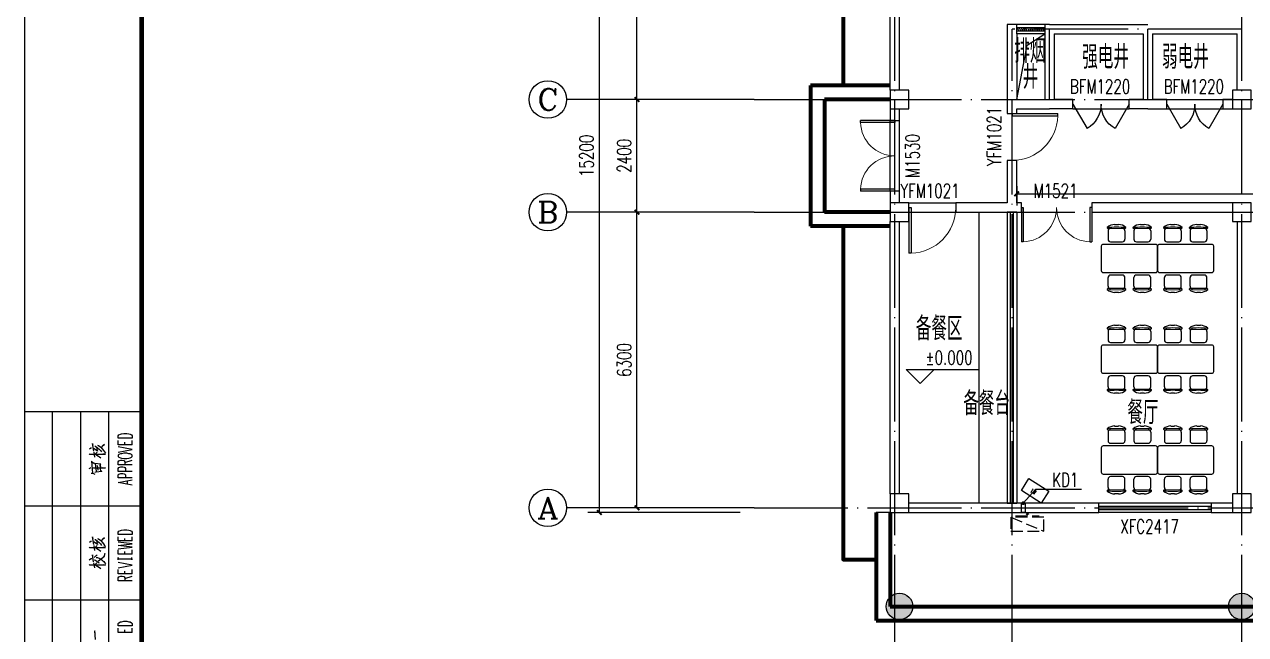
# Model space of a CAD drawing. Extents: x 5188914 to 7068445, y -542675 to 2032183.
# Drawn here: x 5193907 to 5219954, y -391140 to -378140 of the extents above; entities that cross this region are included whole.
import ezdxf
from ezdxf.enums import TextEntityAlignment as Align

# ---------------------------------------------------------------- set-up
doc = ezdxf.new("R2010")
doc.units = 0
doc.header["$LTSCALE"] = 1000
doc.header["$MEASUREMENT"] = 0
doc.linetypes.add('DASH', pattern=[0.35, 0.25, -0.1])
doc.linetypes.add('DOTE', pattern=[2.42, 2, -0.2, 0.02, -0.2])
doc.layers.get('0').update_dxf_attribs({"linetype": 'CONTINUOUS'})
doc.layers.get('Defpoints').update_dxf_attribs({"linetype": 'CONTINUOUS'})
for name, color, linetype in [('AXIS', 3, 'CONTINUOUS'), ('AXIS_TEXT', 7, 'CONTINUOUS'), ('COLUMN', 9, 'CONTINUOUS'), ('DIM_ELEV', 3, 'CONTINUOUS'), ('DIM_LEAD', 3, 'CONTINUOUS'), ('DIM_SYMB', 3, 'CONTINUOUS'), ('DOTE', 252, 'CONTINUOUS'), ('JJ', 8, 'CONTINUOUS'), ('PUB_TEXT', 7, 'CONTINUOUS'), ('PUB_TITLE', 4, 'CONTINUOUS'), ('STAIR', 251, 'CONTINUOUS'), ('TH_DIM', 3, 'CONTINUOUS'), ('WALL', 251, 'CONTINUOUS'), ('WINDOW', 4, 'CONTINUOUS'), ('WINDOW_TEXT', 7, 'CONTINUOUS'), ('厨卫布置', 6, 'CONTINUOUS'), ('填充', 251, 'CONTINUOUS'), ('排水', 221, 'CONTINUOUS')]:
    doc.layers.add(name, color=color, linetype=linetype)
doc.styles.add('_TCH_AXIS', font='COMPLEX', dxfattribs={"bigfont": 'GBCBIG'})
doc.styles.add('_TCH_DIM', font='SIMPLEX', dxfattribs={"bigfont": 'GBCBIG'})
doc.styles.add('_TCH_DIM_T3', font='SIMPLEX', dxfattribs={"width": 0.705882, "bigfont": 'GBCBIG'})
doc.styles.add('_TCH_LABEL', font='COMPLEX', dxfattribs={"bigfont": 'GBCBIG'})
doc.styles.add('_TCH_WINDOW', font='SIMPLEX', dxfattribs={"height": 3.5, "bigfont": 'GBCBIG'})
doc.styles.add('COMPLEX', font='COMPLEX')
doc.styles.add('DIM_FONT', font='SIMPLEX', dxfattribs={"width": 0.7, "bigfont": 'GBCBIG'})
doc.styles.add('schuco', font='sceie.shx', dxfattribs={"width": 0.7, "bigfont": 'sceic.shx'})
doc.styles.get("Standard").update_dxf_attribs({"font": 'SCEIE', "bigfont": 'SCEIC'})
doc.dimstyles.new('_TCH_ARCH&&100', dxfattribs={"dimtxt": 297.5, "dimasz": 100, "dimexe": 250, "dimexo": 300, "dimgap": 126.25, "dimtad": 1, "dimdec": 0, "dimzin": 0, "dimdsep": 46, "dimtxsty": '_TCH_DIM_T3', "dimblk": 'ARCHTICK', "dimcen": 0.09, "dimclrt": 7, "dimazin": 2, "dimtfac": 1, "dimtdec": 0, "dimtix": 1, "dimtmove": 2, "dimatfit": 3, "dimfxl": 0, "dimtolj": 1, "dimtzin": 0, "dimarcsym": 0})

# ---------------------------------------------------------------- blocks, each defined once
blk = doc.blocks.new('A$C2E081725')
at = {"linetype": 'DASH'}
for p, q in [((700, 94), (0, 394)), ((600, 64), (100, 64)), ((138, 94), (138, 64)), ((350, 8), (327, 39)), ((350, 49), (350, 0)), ((350, 8), (373, 39)), ((563, 94), (563, 64))]:
    blk.add_line(p, q, dxfattribs=at)
blk.add_lwpolyline([(0, 394), (0, 94), (700, 94), (700, 394)], close=True, dxfattribs=at)
blk = doc.blocks.new('$plan$00000279')
for p, q in [((-569, 821), (-109, 821)), ((-564, 754), (-564, 529)), ((-389, 921), (-290, 921)), ((-114, 754), (-114, 529)), ((117, 821), (577, 821)), ((122, 754), (122, 529)), ((298, 921), (397, 921)), ((572, 754), (572, 529)), ((-746, 342), (-746, -308)), ((704, 392), (-696, 392)), ((-497, 461), (-182, 461)), ((190, 461), (505, 461)), ((754, -308), (754, 342)), ((-696, -358), (704, -358)), ((-564, -720), (-564, -495)), ((-182, -427), (-497, -427)), ((-114, -720), (-114, -495)), ((122, -720), (122, -495)), ((505, -427), (190, -427)), ((572, -720), (572, -495)), ((-109, -787), (-569, -787)), ((-290, -887), (-389, -887)), ((577, -787), (117, -787)), ((397, -887), (298, -887))]:
    blk.add_line(p, q)
for centre, radius, start, end in [((-579, 837), 10, 130.7265, 202.67), ((-569, 841), 20, 202.67, 270), ((-379, 606), 316, 91.7651, 130.7265), ((-497, 754), 67.5, 90, 180), ((-300, 606), 316, 49.2735, 88.2349), ((-182, 754), 67.5, 0, 90), ((-109, 841), 20, 270, 337.33), ((-100, 837), 10, 337.33, 49.2735), ((108, 837), 10, 130.7265, 202.67), ((117, 841), 20, 202.67, 270), ((307, 606), 316, 91.7651, 130.7265), ((190, 754), 67.5, 90, 180), ((387, 606), 316, 49.2735, 88.2349), ((505, 754), 67.5, 0, 90), ((577, 841), 20, 270, 337.33), ((587, 837), 10, 337.33, 49.2735), ((-696, 342), 50, 90, 180), ((-497, 529), 67.5, 180, 270), ((-182, 529), 67.5, 270, 0), ((190, 529), 67.5, 180, 270), ((505, 529), 67.5, 270, 0), ((704, 342), 50, 0, 90), ((-696, -308), 50, 180, 270), ((704, -308), 50, 270, 0), ((-497, -495), 67.5, 90, 180), ((-182, -495), 67.5, 0, 90), ((190, -495), 67.5, 90, 180), ((505, -495), 67.5, 0, 90), ((-579, -803), 10, 157.33, 229.2735), ((-569, -807), 20, 90, 157.33), ((-379, -572), 316, 229.2735, 268.2349), ((-497, -720), 67.5, 180, 270), ((-300, -572), 316, 271.7651, 310.7265), ((-182, -720), 67.5, 270, 0), ((-109, -807), 20, 22.67, 90), ((-100, -803), 10, 310.7265, 22.67), ((108, -803), 10, 157.33, 229.2735), ((117, -807), 20, 90, 157.33), ((307, -572), 316, 229.2735, 268.2349), ((190, -720), 67.5, 180, 270), ((387, -572), 316, 271.7651, 310.7265), ((505, -720), 67.5, 270, 0), ((577, -807), 20, 22.67, 90), ((587, -803), 10, 310.7265, 22.67)]:
    blk.add_arc(centre, radius, start, end)
at = {"lineweight": 13}
for centre, start, end in [((-339, -1857), 84.8023, 95.1977), ((347, -1857), 84.8023, 95.1977), ((-339, 1890), 264.8023, 275.1977), ((347, 1890), 264.8023, 275.1977)]:
    blk.add_arc(centre, 2713, start, end, dxfattribs=at)
at = {"width": 0.8, "flags": 9}
for tag in ['XSIZE', 'YSIZE']:
    blk.add_attdef(tag, (0, 0), '', height=0.5, dxfattribs=at)
blk = doc.blocks.new('A$C04D97144')
for p, q in [((6, 0), (6, 180)), ((12, 0), (12, 180)), ((18, 0), (18, 180)), ((0, 160), (25, 160)), ((0, 140), (25, 140))]:
    blk.add_line(p, q)
blk.add_lwpolyline([(0, 180), (0, 0), (25, 0), (25, 180)], close=True)
for points in [[(22.97, 174.41), (20.03, 174.41), (20.03, 174.9), (20.17, 175.1), (20.47, 175.24), (20.72, 175.32), (21.18, 175.38), (21.87, 175.38), (22.28, 175.32), (22.58, 175.24), (22.83, 175.1), (22.97, 174.9), (22.97, 174.41), (22.97, 174.41)], [(13.86, 172.15), (14.14, 172.35), (14.27, 172.38), (14.34, 172.35)], [(14.77, 171.68), (14.55, 173.26), (14.52, 173.14), (14.6, 172.92)], [(14.74, 172.24), (14.91, 172.21), (15.58, 171.72), (15.62, 171.68), (15.41, 172.54)], [(15.05, 172.71), (15.19, 172.68), (15.62, 172.35), (15.65, 172.32), (15.93, 172.07), (16.21, 171.79), (16.46, 171.47)], [(15.62, 172.92), (15.82, 172.82), (16.28, 172.49), (16.56, 172.15), (16.86, 171.79), (17.09, 171.47), (17.27, 171.22)], [(16.39, 172.38), (16.86, 172.95), (17.09, 173.06), (16.81, 172.89)], [(22.97, 173), (20.03, 173), (20.03, 173.91)], [(20.03, 171.46), (22.97, 172.02), (20.03, 172.59)], [(21.43, 173), (21.43, 173.56)], [(22.97, 173), (22.97, 173.91)], [(13.81, 170.94), (13.95, 171.05), (13.92, 171.02), (17.27, 171.02), (17, 170.98), (16.72, 171.02)], [(14.56, 166.93), (14.41, 169.49), (14.31, 169.43), (14.77, 169.08)], [(14.8, 171.44), (14.97, 170.34)], [(14.99, 171.05), (15.44, 170.8), (15.79, 170.59), (16.04, 170.42), (16.29, 170.2)], [(15.19, 171.05), (15.54, 171.41)], [(20.03, 170.48), (20.17, 170.34), (20.47, 170.2), (20.72, 170.14), (21.18, 170.06), (21.87, 170.06), (22.28, 170.14), (22.58, 170.2), (22.83, 170.34), (22.97, 170.48), (22.97, 170.77), (22.83, 170.91), (22.58, 171.05), (22.28, 171.11), (21.87, 171.19), (21.18, 171.19), (20.72, 171.11), (20.47, 171.05), (20.17, 170.91), (20.03, 170.77), (20.03, 170.48), (20.03, 170.48)], [(22.97, 168.74), (20.03, 168.74), (20.03, 169.37), (20.17, 169.57), (20.33, 169.65), (20.58, 169.71), (20.88, 169.71), (21.18, 169.65), (21.27, 169.57), (21.43, 169.37), (21.43, 168.74)], [(21.43, 169.23), (22.97, 169.71)], [(13.78, 167.95), (14.06, 168.13), (14.27, 168.19)], [(14.27, 166.93), (14.52, 166.93), (14.71, 166.88), (14.91, 166.82), (15.05, 166.76)], [(14.66, 168.06), (14.71, 168.13), (17.28, 168.09), (17.03, 168.05), (16.72, 168.09)], [(16.18, 168.75), (16.32, 168.86), (14.97, 169.04), (15.08, 169.08), (15.27, 167.31)], [(15.02, 167.18), (15.27, 167.25), (16.53, 167.36), (16.29, 167.32), (16.18, 168.75), (16.15, 168.58), (16.21, 168.27)], [(15.73, 167.59), (15.62, 168.61)], [(22.97, 167.34), (20.03, 167.34), (20.03, 167.97), (20.17, 168.17), (20.33, 168.24), (20.58, 168.31), (21.02, 168.31), (21.27, 168.24), (21.43, 168.17), (21.57, 167.97), (21.57, 167.34)], [(22.97, 165.93), (20.03, 165.93), (20.03, 166.57), (20.17, 166.77), (20.33, 166.84), (20.58, 166.92), (21.02, 166.92), (21.27, 166.84), (21.43, 166.77), (21.57, 166.57), (21.57, 165.93)], [(22.97, 164.39), (20.03, 164.95), (22.97, 165.52)], [(21.98, 164.61), (21.98, 165.3)], [(22.97, 153.91), (20.03, 153.91), (20.03, 154.4), (20.17, 154.6), (20.47, 154.74), (20.72, 154.82), (21.18, 154.88), (21.87, 154.88), (22.28, 154.82), (22.58, 154.74), (22.83, 154.6), (22.97, 154.4), (22.97, 153.91), (22.97, 153.91)], [(13.81, 151.05), (13.95, 151.16), (13.92, 151.13), (17.27, 151.13), (17, 151.1), (16.72, 151.13)], [(13.86, 152.26), (14.14, 152.46), (14.27, 152.49), (14.34, 152.46)], [(14.77, 151.79), (14.55, 153.37), (14.52, 153.26), (14.6, 153.03)], [(14.74, 152.35), (14.91, 152.32), (15.58, 151.84), (15.62, 151.79), (15.41, 152.67)], [(14.8, 151.55), (14.97, 150.45)], [(14.99, 151.16), (15.44, 150.91), (15.79, 150.7), (16.04, 150.53), (16.29, 150.31)], [(15.05, 152.82), (15.19, 152.81), (15.62, 152.46), (15.65, 152.43), (15.93, 152.18), (16.21, 151.9), (16.46, 151.58)], [(15.19, 151.16), (15.54, 151.52)], [(15.62, 153.03), (15.82, 152.95), (16.28, 152.6), (16.56, 152.26), (16.86, 151.9), (17.09, 151.58), (17.27, 151.33)], [(16.39, 152.49), (16.86, 153.06), (17.09, 153.17), (16.81, 153)], [(22.97, 152.51), (20.03, 152.51), (20.03, 153.42)], [(20.03, 150.83), (22.97, 151.18), (20.03, 151.52), (22.97, 151.88), (20.03, 152.23)], [(21.43, 152.51), (21.43, 153.06)], [(22.97, 152.51), (22.97, 153.42)], [(13.81, 148.52), (14.06, 148.69), (14.23, 148.76), (14.41, 148.76)], [(14.71, 148.1), (14.52, 149.54), (14.49, 149.43), (14.55, 149.29)], [(14.91, 149.01), (15.22, 149.35), (15.36, 149.43), (15.54, 149.54)], [(14.91, 148.47), (15.13, 148.44), (15.54, 148.16), (15.82, 147.95), (15.93, 147.84)], [(15.33, 148.98), (15.57, 149.01), (15.96, 148.83), (16.28, 148.66), (16.53, 148.47), (16.72, 148.3), (16.92, 148.13), (17.09, 147.92), (17.27, 147.67)], [(15.73, 148.21), (15.79, 148.3), (17.09, 149.29), (17.12, 149.82), (17.03, 149.32), (16.92, 149.18)], [(22.97, 149.7), (20.03, 149.7), (20.03, 150.61)], [(20.03, 148.52), (20.03, 148.98), (20.03, 148.71), (22.89, 148.71), (22.89, 148.52), (22.89, 148.98)], [(21.43, 149.7), (21.43, 150.26)], [(22.97, 149.7), (22.97, 150.61)], [(13.81, 147.36), (13.98, 147.5), (13.92, 147.45), (17.27, 147.45), (17.06, 147.39), (16.78, 147.45)], [(14.74, 147.84), (14.94, 146.76)], [(14.94, 147.45), (15.33, 147.28), (15.68, 147.08), (15.99, 146.89), (16.28, 146.65)], [(15.08, 147.47), (15.44, 147.88)], [(20.03, 146.76), (22.97, 147.33), (20.03, 147.89)], [(22.97, 145.5), (20.03, 145.5), (20.03, 146.42)], [(21.43, 145.5), (21.43, 146.07)], [(22.97, 145.5), (22.97, 146.42)], [(22.97, 144.03), (20.03, 144.03), (20.03, 144.67), (20.17, 144.88), (20.33, 144.94), (20.58, 145.02), (20.88, 145.02), (21.18, 144.94), (21.27, 144.88), (21.43, 144.67), (21.43, 144.03)], [(21.43, 144.53), (22.97, 145.02)], [(15.13, 131.49), (14.99, 133.33), (14.97, 133.22), (15.02, 132.98)], [(22.97, 134.41), (20.03, 134.41), (20.03, 134.9), (20.17, 135.1), (20.47, 135.25), (20.72, 135.31), (21.18, 135.39), (21.87, 135.39), (22.28, 135.31), (22.58, 135.25), (22.83, 135.1), (22.97, 134.9), (22.97, 134.41), (22.97, 134.41)], [(22.97, 133), (20.03, 133), (20.03, 133.91)], [(21.43, 133), (21.43, 133.56)], [(22.97, 133), (22.97, 133.91)]]:
    blk.add_lwpolyline(points)
blk = doc.blocks.new('A$C1BD43FEB')
blk.add_blockref('A$C04D97144', (0, 0))
blk = doc.blocks.new('GXED01100007000C')
blk.add_blockref('A$C1BD43FEB', (-25, 0))
blk = doc.blocks.new('_ArchTick')
at = {"color": 0, "linetype": 'ByBlock', "const_width": 0.4}
blk.add_lwpolyline([(-0.5, -0.5), (0.5, 0.5)], dxfattribs=at)
blk = doc.blocks.new('*D193')
at = {"layer": 'Defpoints', "color": 0}
for p in [(5215072, -381284), (5234372, -381284), (5234372, -381751)]:
    blk.add_point(p, dxfattribs=at)
at = {"layer": 'TH_DIM', "color": 0, "lineweight": -2}
for p, q in [((5215072, -381584), (5215072, -382001)), ((5234372, -381584), (5234372, -382001)), ((5215072, -381751), (5234372, -381751))]:
    blk.add_line(p, q, dxfattribs=at)
at = {"layer": 'TH_DIM', "color": 0, "lineweight": -2, "xscale": 100, "yscale": 100, "zscale": 100, "rotation": 180}
blk.add_blockref('_ArchTick', (5215072, -381751), dxfattribs=at)
at = {"layer": 'TH_DIM', "color": 0, "lineweight": -2, "xscale": 100, "yscale": 100, "zscale": 100}
blk.add_blockref('_ArchTick', (5234372, -381751), dxfattribs=at)
at = {"layer": 'TH_DIM', "color": 7, "insert": (5224722, -381476), "char_height": 297.5, "attachment_point": 5, "style": '_TCH_DIM_T3'}
blk.add_mtext('\\A1;19300', dxfattribs=at)
blk = doc.blocks.new('*D257')
at = {"layer": 'AXIS', "color": 0, "lineweight": -2}
for p, q in [((5209172, -382140), (5206722, -382140)), ((5206972, -388440), (5206972, -382140)), ((5209172, -388440), (5206722, -388440))]:
    blk.add_line(p, q, dxfattribs=at)
at = {"layer": 'Defpoints', "color": 0}
for p in [(5206972, -382140), (5209472, -382140), (5209472, -388440)]:
    blk.add_point(p, dxfattribs=at)
at = {"layer": 'AXIS', "color": 0, "lineweight": -2, "xscale": 100, "yscale": 100, "zscale": 100}
for p, rotation in [((5206972, -382140), 90), ((5206972, -388440), 270)]:
    blk.add_blockref('_ArchTick', p, dxfattribs=dict(at, rotation=rotation))
at = {"layer": 'AXIS', "color": 7, "insert": (5206697, -385290), "char_height": 297.5, "attachment_point": 5, "rotation": 90, "style": '_TCH_DIM_T3'}
blk.add_mtext('\\A1;6300', dxfattribs=at)
blk = doc.blocks.new('*D258')
at = {"layer": 'AXIS', "color": 0, "lineweight": -2}
for p, q in [((5209172, -379740), (5206722, -379740)), ((5206972, -382140), (5206972, -379740)), ((5209172, -382140), (5206722, -382140))]:
    blk.add_line(p, q, dxfattribs=at)
at = {"layer": 'Defpoints', "color": 0}
for p in [(5206972, -379740), (5209472, -379740), (5209472, -382140)]:
    blk.add_point(p, dxfattribs=at)
at = {"layer": 'AXIS', "color": 0, "lineweight": -2, "xscale": 100, "yscale": 100, "zscale": 100}
for p, rotation in [((5206972, -379740), 90), ((5206972, -382140), 270)]:
    blk.add_blockref('_ArchTick', p, dxfattribs=dict(at, rotation=rotation))
at = {"layer": 'AXIS', "color": 7, "insert": (5206697, -380940), "char_height": 297.5, "attachment_point": 5, "rotation": 90, "style": '_TCH_DIM_T3'}
blk.add_mtext('\\A1;2400', dxfattribs=at)
blk = doc.blocks.new('*D259')
at = {"layer": 'AXIS', "color": 0, "lineweight": -2}
for p, q in [((5209172, -373440), (5206722, -373440)), ((5206972, -379740), (5206972, -373440)), ((5209172, -379740), (5206722, -379740))]:
    blk.add_line(p, q, dxfattribs=at)
at = {"layer": 'Defpoints', "color": 0}
for p in [(5206972, -373440), (5209472, -373440), (5209472, -379740)]:
    blk.add_point(p, dxfattribs=at)
at = {"layer": 'AXIS', "color": 0, "lineweight": -2, "xscale": 100, "yscale": 100, "zscale": 100}
for p, rotation in [((5206972, -373440), 90), ((5206972, -379740), 270)]:
    blk.add_blockref('_ArchTick', p, dxfattribs=dict(at, rotation=rotation))
at = {"layer": 'AXIS', "color": 7, "insert": (5206697, -376590), "char_height": 297.5, "attachment_point": 5, "rotation": 90, "style": '_TCH_DIM_T3'}
blk.add_mtext('\\A1;6300', dxfattribs=at)
blk = doc.blocks.new('*D260')
at = {"layer": 'AXIS', "color": 0, "lineweight": -2}
for p, q in [((5209172, -373340), (5205922, -373340)), ((5206172, -388540), (5206172, -373340)), ((5209172, -388540), (5205922, -388540))]:
    blk.add_line(p, q, dxfattribs=at)
at = {"layer": 'Defpoints', "color": 0}
for p in [(5206172, -373340), (5209472, -373340), (5209472, -388540)]:
    blk.add_point(p, dxfattribs=at)
at = {"layer": 'AXIS', "color": 0, "lineweight": -2, "xscale": 100, "yscale": 100, "zscale": 100}
for p, rotation in [((5206172, -373340), 90), ((5206172, -388540), 270)]:
    blk.add_blockref('_ArchTick', p, dxfattribs=dict(at, rotation=rotation))
at = {"layer": 'AXIS', "color": 7, "insert": (5205897, -380940), "char_height": 297.5, "attachment_point": 5, "rotation": 90, "style": '_TCH_DIM_T3'}
blk.add_mtext('\\A1;15200', dxfattribs=at)
blk = doc.blocks.new('_FZHK')
blk.add_lwpolyline([(-0.5, -0.5), (0.5, -0.5), (0.5, 0.5), (-0.5, 0.5)], close=True)
blk = doc.blocks.new('$DorLib2D$00000002')
for p, q in [((-0.5, 0), (-0.5, 0.4875)), ((-0.475, 0.4875), (-0.5, 0.4875)), ((-0.475, 0), (-0.475, 0.4875)), ((0.475, 0), (0.475, 0.4875)), ((0.475, 0.4875), (0.5, 0.4875)), ((0.5, 0), (0.5, 0.4875)), ((-0.5, 0), (-0.475, 0)), ((0.5, 0), (0.475, 0))]:
    blk.add_line(p, q)
at = {"lineweight": 13}
for centre, start, end in [((-0.4875, 0), 0, 88.53072), ((0.4875, 0), 91.46928, 180)]:
    blk.add_arc(centre, 0.4875, start, end, dxfattribs=at)
blk = doc.blocks.new('$DorLib2D$00000231')
at = {"color": 0}
for p, q in [((-0.5, 0), (-0.25, 0.433)), ((0.5, 0), (0.25, 0.433))]:
    blk.add_line(p, q, dxfattribs=at)
for centre, start, end in [((-0.5, 0), 0, 60), ((0.5, 0), 120, 180)]:
    blk.add_arc(centre, 0.5, start, end, dxfattribs=at)
blk = doc.blocks.new('$WINLIB2D$00000001')
at = {"color": 0}
for points in [[(-0.5, 0.5), (-0.5, -0.5)], [(-0.5, 0.5), (0.5, 0.5)], [(0.5, -0.5), (0.5, 0.5)], [(0.5, 0.1667), (-0.5, 0.1667)], [(0.5, -0.1667), (-0.5, -0.1667)], [(-0.5, -0.5), (0.5, -0.5)]]:
    blk.add_lwpolyline(points, dxfattribs=at)
blk = doc.blocks.new('$WINLIB2D$00000039')
at = {"color": 0}
for points in [[(-0.5, 0.5), (-0.5, -0.5)], [(0.5, 0.5), (-0.5, 0.5)], [(0.5, -0.5), (0.5, 0.5)], [(-0.5, 0.167), (0.5, 0.167)], [(-0.452, -0.167), (-0.5, 0.084)], [(-0.384, -0.167), (-0.448, 0.167)], [(-0.316, -0.167), (-0.38, 0.167)], [(-0.248, -0.167), (-0.312, 0.167)], [(-0.18, -0.167), (-0.244, 0.167)], [(-0.112, -0.167), (-0.176, 0.167)], [(-0.044, -0.167), (-0.108, 0.167)], [(0.024, -0.167), (-0.04, 0.167)], [(0.092, -0.167), (0.028, 0.167)], [(0.16, -0.167), (0.096, 0.167)], [(0.228, -0.167), (0.164, 0.167)], [(0.296, -0.167), (0.232, 0.167)], [(0.364, -0.167), (0.3, 0.167)], [(0.432, -0.167), (0.368, 0.167)], [(0.5, -0.167), (0.436, 0.167)], [(-0.5, -0.167), (0.5, -0.167)], [(0.5, -0.5), (-0.5, -0.5)]]:
    blk.add_lwpolyline(points, dxfattribs=at)
blk = doc.blocks.new('$DorLib2D$00000001')
for p, q in [((0.45, 0.975), (0.5, 0.975)), ((0.45, 0), (0.45, 0.975)), ((0.5, 0), (0.5, 0.975)), ((0.5, 0), (0.45, 0))]:
    blk.add_line(p, q)
at = {"lineweight": 13}
blk.add_arc((0.475, 0), 0.975, 91.4693, 180, dxfattribs=at)
blk = doc.blocks.new('_AXISO')
blk.add_circle((0, 0), 0.5)
at = {"layer": 'AXIS_TEXT', "style": 'COMPLEX', "width": 1.041667}
blk.add_attdef('A', text='', height=0.56, dxfattribs=at).set_placement((-0.25, -0.28), (0.25, -0.28), align=Align.FIT)

msp = doc.modelspace()

# ---------------------------------------------------------------- hatches: boundary and pattern name
at = {"layer": '填充', "linetype": 'ByBlock'}
h = msp.add_hatch(color=256, dxfattribs=at)
h.dxf.hatch_style = 1
h.paths.add_polyline_path([(5212289.3, -390540.4, 1), (5212855, -390540.4, 1)])
h = msp.add_hatch(color=256, dxfattribs=at)
h.dxf.hatch_style = 1
h.paths.add_polyline_path([(5219589.3, -390540.4, 1), (5220155, -390540.4, 1)])

# ---------------------------------------------------------------- linework, layer by layer
at = {"linetype": 'ByBlock'}
for p, q in [((5214272.1, -388340.4), (5214272.1, -382140.4)), ((5214272.1, -382140.4), (5214872.1, -382140.4)), ((5214872.1, -388340.4), (5214272.1, -388340.4))]:
    msp.add_line(p, q, dxfattribs=at)
at = {"color": 0}
msp.add_lwpolyline([(5215072.1, -379740.4), (5215297.4, -378583.5), (5215672.1, -378340.4)], dxfattribs=at)
at = {"layer": 'AXIS', "color": 0}
for p, q in [((5209472.1, -379740.4), (5205472.1, -379740.4)), ((5209472.1, -382140.4), (5205472.1, -382140.4)), ((5209472.1, -388440.4), (5205472.1, -388440.4))]:
    msp.add_line(p, q, dxfattribs=at)
at = {"layer": 'DIM_ELEV', "color": 0}
for p, q in [((5213012.8, -385794.2), (5212712.8, -385494.2)), ((5212712.8, -385494.2), (5214253.1, -385494.2)), ((5213012.8, -385794.2), (5213312.8, -385494.2))]:
    msp.add_line(p, q, dxfattribs=at)
at = {"layer": 'DIM_LEAD', "const_width": 40}
msp.add_lwpolyline([(5212388.3, -390428.7, 1), (5212356, -390452.2, 1)], format="xyb", close=True, dxfattribs=at)
at = {"layer": 'DIM_SYMB'}
msp.add_lwpolyline([(5216454.8, -388050.6), (5215473.7, -388050.6), (5215212.1, -388340.4)], dxfattribs=at)
at = {"layer": 'DIM_SYMB', "const_width": 40}
msp.add_lwpolyline([(5215225.5, -388325.6, 1), (5215198.7, -388355.3, 1)], format="xyb", close=True, dxfattribs=at)
at = {"layer": 'DOTE', "linetype": 'DOTE'}
for p, q in [((5212472.1, -391440.4), (5212472.1, -370440.4)), ((5219872.1, -391440.4), (5219872.1, -370440.4)), ((5219872.1, -378240.4), (5214972.1, -378240.4)), ((5214972.1, -391440.4), (5214972.1, -378240.4)), ((5215772.1, -379740.4), (5215772.1, -378240.4)), ((5217872.1, -379740.4), (5217872.1, -378240.4)), ((5209472.1, -379740.4), (5237472.1, -379740.4)), ((5209472.1, -382140.4), (5237472.1, -382140.4)), ((5209472.1, -388440.4), (5237472.1, -388440.4))]:
    msp.add_line(p, q, dxfattribs=at)
at = {"layer": 'PUB_TITLE', "color": 4}
msp.add_lwpolyline([(5193907.2, -405397.6), (5253307.2, -405397.6), (5253307.2, -363397.6), (5193907.2, -363397.6)], close=True, dxfattribs=at)
at = {"layer": 'PUB_TITLE', "color": 4, "const_width": 100}
msp.add_lwpolyline([(5196407.2, -404397.6), (5252307.2, -404397.6), (5252307.2, -364397.6), (5196407.2, -364397.6)], close=True, dxfattribs=at)
at = {"layer": 'STAIR', "linetype": 'ByBlock', "lineweight": 100}
for p, q in [((5210672.1, -379440.4), (5210672.1, -382440.4)), ((5212372.1, -379440.4), (5210672.1, -379440.4)), ((5212372.1, -379740.4), (5210972.1, -379740.4)), ((5210972.1, -379740.4), (5210972.1, -382140.4)), ((5212372.1, -382140.4), (5210972.1, -382140.4)), ((5212372.1, -382440.4), (5210672.1, -382440.4)), ((5212072.1, -388540.4), (5212072.1, -390840.4)), ((5212372.1, -388540.4), (5212372.1, -390540.4)), ((5212372.1, -390540.4), (5230472.1, -390540.4)), ((5212072.1, -390840.4), (5230772.1, -390840.4))]:
    msp.add_line(p, q, dxfattribs=at)
at = {"layer": 'STAIR', "linetype": 'ByBlock'}
msp.add_line((5212372.1, -388540.4), (5212072.1, -388540.4), dxfattribs=at)
at = {"layer": 'STAIR', "linetype": 'ByBlock', "lineweight": 100}
for points in [[(5212672.1, -372340.4), (5211372.1, -372340.4), (5211372.1, -379440.4)], [(5211372.1, -382440.4), (5211372.1, -389540.4), (5212072.1, -389540.4)]]:
    msp.add_lwpolyline(points, dxfattribs=at)
at = {"layer": 'WALL', "linetype": 'ByBlock'}
for p, q in [((5212372.1, -379540.4), (5212372.1, -373740.4)), ((5212572.1, -379540.4), (5212572.1, -373740.4)), ((5215072.1, -378140.4), (5214872.1, -378140.4)), ((5214872.1, -378140.4), (5214872.1, -379740.4)), ((5215072.1, -378340.4), (5215072.1, -378140.4)), ((5215772.1, -378140.4), (5215672.1, -378140.4)), ((5215672.1, -378140.4), (5215672.1, -378340.4)), ((5215772.1, -378140.4), (5217872.1, -378140.4)), ((5215072.1, -378340.4), (5215072.1, -379740.4)), ((5215672.1, -378340.4), (5215672.1, -379740.4)), ((5215872.1, -378340.4), (5215872.1, -379740.4)), ((5215872.1, -378340.4), (5217772.1, -378340.4)), ((5217772.1, -378340.4), (5217772.1, -379740.4)), ((5217972.1, -378340.4), (5217972.1, -379740.4)), ((5217972.1, -378340.4), (5219772.1, -378340.4)), ((5219772.1, -379540.4), (5219772.1, -378340.4)), ((5214872.1, -379740.4), (5214872.1, -380040.4)), ((5215072.1, -379740.4), (5215672.1, -379740.4)), ((5216272.2, -379740.4), (5215872.1, -379740.4)), ((5216272.2, -379940.4), (5216272.2, -379740.4)), ((5217772.1, -379740.4), (5217472.2, -379740.4)), ((5217472.2, -379940.4), (5217472.2, -379740.4)), ((5218272.2, -379740.4), (5217972.1, -379740.4)), ((5218272.2, -379940.4), (5218272.2, -379740.4)), ((5219672.1, -379740.4), (5219472.2, -379740.4)), ((5219472.2, -379740.4), (5219472.2, -379940.4)), ((5212372.1, -379940.4), (5212372.1, -380190.4)), ((5212572.1, -380190.4), (5212572.1, -379940.4)), ((5215072.1, -379940.4), (5215772.1, -379940.4)), ((5215072.1, -380040.4), (5215072.1, -379940.4)), ((5216272.2, -379940.4), (5215772.1, -379940.4)), ((5217872.1, -379940.4), (5217472.2, -379940.4)), ((5217872.1, -379940.4), (5218272.2, -379940.4)), ((5219472.2, -379940.4), (5219672.1, -379940.4)), ((5212372.1, -380190.4), (5212572.1, -380190.4)), ((5214872.1, -380040.4), (5215072.1, -380040.4)), ((5215072.1, -381040.4), (5214872.1, -381040.4)), ((5214872.1, -381040.4), (5214872.1, -381940.4)), ((5215072.1, -381940.4), (5215072.1, -381040.4)), ((5212572.1, -381690.4), (5212372.1, -381690.4)), ((5212372.1, -381690.4), (5212372.1, -381940.4)), ((5212572.1, -381940.4), (5212572.1, -381690.4)), ((5214872.1, -381940.4), (5213772.1, -381940.4)), ((5213772.1, -381940.4), (5213772.1, -382140.4)), ((5215172.1, -381940.4), (5215072.1, -381940.4)), ((5215172.1, -382140.4), (5215172.1, -381940.4)), ((5219672.1, -381940.4), (5216672.1, -381940.4)), ((5216672.1, -381940.4), (5216672.1, -382140.4)), ((5212372.1, -388140.4), (5212372.1, -382340.4)), ((5212572.1, -388140.4), (5212572.1, -382340.4)), ((5213772.1, -382140.4), (5214972.1, -382140.4)), ((5214972.1, -382140.4), (5215172.1, -382140.4)), ((5216672.1, -382140.4), (5219672.1, -382140.4)), ((5219772.1, -382340.4), (5219772.1, -388140.4)), ((5216822.1, -388340.4), (5212772.1, -388340.4)), ((5216822.1, -388540.4), (5216822.1, -388340.4)), ((5219672.1, -388340.4), (5219222.1, -388340.4)), ((5219222.1, -388340.4), (5219222.1, -388540.4)), ((5212772.1, -388540.4), (5216822.1, -388540.4)), ((5219222.1, -388540.4), (5219672.1, -388540.4))]:
    msp.add_line(p, q, dxfattribs=at)
at = {"layer": 'WINDOW'}
for p, q in [((5218272.2, -379740.4), (5219472.2, -379740.4)), ((5216272.2, -379940.4), (5217472.2, -379940.4)), ((5218272.2, -379940.4), (5219472.2, -379940.4))]:
    msp.add_line(p, q, dxfattribs=at)
at = {"layer": 'WINDOW', "linetype": 'ByBlock'}
for p, q in [((5212372.1, -381690.4), (5212372.1, -380190.4)), ((5212572.1, -381690.4), (5212572.1, -380190.4)), ((5212772.1, -381940.4), (5213772.1, -381940.4))]:
    msp.add_line(p, q, dxfattribs=at)
at = {"layer": '厨卫布置'}
msp.add_lwpolyline([(5215754.9, -388088), (5215592.8, -388340.4), (5215172.1, -388070.2), (5215334.3, -387817.8)], close=True, dxfattribs=at)
at = {"layer": '填充', "linetype": 'ByBlock'}
for centre in [(5212572.1, -390540.4), (5219872.1, -390540.4)]:
    msp.add_circle(centre, 282.8, dxfattribs=at)
at = {"layer": '排水'}
msp.add_lwpolyline([(5215252.1, -388540.4), (5215172.1, -388540.4), (5215172.1, -388340.4), (5215252.1, -388340.4)], close=True, dxfattribs=at)

# ---------------------------------------------------------------- block references
at = {"color": 0, "xscale": 100, "yscale": 100, "zscale": 100}
msp.add_blockref('GXED01100007000C', (5196407.2, -404397.6), dxfattribs=at)
at = {"layer": 'AXIS', "color": 0}
ref = msp.add_blockref('_AXISO', (5205072.1, -379740.4), dxfattribs=dict(at, xscale=800, yscale=800, zscale=800))
ref.add_attrib('A', 'C', dxfattribs={"layer": 'AXIS_TEXT', "color": 0, "height": 452.5, "style": '_TCH_AXIS', "width": 1.4}).set_placement((5204845.8, -379966.7), (5205298.4, -379966.7), align=Align.FIT)
ref = msp.add_blockref('_AXISO', (5205072.1, -382140.4), dxfattribs=dict(at, xscale=800, yscale=800, zscale=800))
ref.add_attrib('A', 'B', dxfattribs={"layer": 'AXIS_TEXT', "color": 0, "height": 452.5, "style": '_TCH_AXIS', "width": 1.235294}).set_placement((5204845.8, -382366.7), (5205298.4, -382366.7), align=Align.FIT)
ref = msp.add_blockref('_AXISO', (5205072.1, -388440.4), dxfattribs=dict(at, xscale=800, yscale=800, zscale=800))
ref.add_attrib('A', 'A', dxfattribs={"layer": 'AXIS_TEXT', "color": 0, "height": 452.5, "style": '_TCH_AXIS', "width": 1.166667}).set_placement((5204845.8, -388666.7), (5205298.4, -388666.7), align=Align.FIT)
at = {"layer": 'COLUMN', "linetype": 'ByBlock', "xscale": 400, "yscale": 400, "zscale": 400}
for p in [(5212572.1, -379740.4), (5219872.1, -379740.4), (5212572.1, -382140.4), (5219872.1, -382140.4), (5212572.1, -388340.4), (5219872.1, -388340.4)]:
    msp.add_blockref('_FZHK', p, dxfattribs=at)
at = {"layer": 'JJ', "xscale": -0.8000000000465661, "yscale": -0.8000000000465661, "zscale": 0.8000000000465661}
for p in [(5217479.5, -383112.7), (5218679.5, -383112.7), (5217479.5, -385259.5), (5218679.5, -385259.5), (5217479.5, -387406.3), (5218679.5, -387406.3)]:
    msp.add_blockref('$plan$00000279', p, dxfattribs=at)
at = {"layer": 'WINDOW', "xscale": 600, "yscale": -200.0000002086163, "zscale": 600, "rotation": 5.202683178661957e-09}
msp.add_blockref('$WINLIB2D$00000039', (5215372.1, -378240.4), dxfattribs=at)
at = {"layer": 'WINDOW', "linetype": 'ByBlock'}
ref = msp.add_blockref('$DorLib2D$00000231', (5216872.2, -379840.4), dxfattribs=dict(at, xscale=1200, yscale=-1200, zscale=1200))
ref.add_attrib('A', 'BFM1220', (5216207.2, -379614.2), dxfattribs={"layer": 'WINDOW_TEXT', "linetype": 'ByBlock', "height": 297.5, "style": '_TCH_WINDOW', "width": 0.705882})
ref = msp.add_blockref('$DorLib2D$00000231', (5218872.2, -379840.4), dxfattribs=dict(at, xscale=-1200, yscale=1200, zscale=-1200, rotation=179.9999995616816))
ref.add_attrib('A', 'BFM1220', (5218207.2, -379614.2), dxfattribs={"layer": 'WINDOW_TEXT', "linetype": 'ByBlock', "height": 297.5, "rotation": 360, "style": '_TCH_WINDOW', "width": 0.705882})
ref = msp.add_blockref('$DorLib2D$00000001', (5214972.1, -380540.4), dxfattribs=dict(at, xscale=-1000, yscale=1000, zscale=-1000, rotation=270.0000000001779))
ref.add_attrib('A', 'YFM1021', (5214741, -381155.4), dxfattribs={"layer": 'WINDOW_TEXT', "linetype": 'ByBlock', "height": 297.5, "rotation": 90, "style": '_TCH_WINDOW', "width": 0.705882})
ref = msp.add_blockref('$DorLib2D$00000002', (5212472.1, -380940.4), dxfattribs=dict(at, xscale=1500, yscale=1500, zscale=1500, rotation=90.00000045925906))
ref.add_attrib('A', 'M1530', (5212995.9, -381410.4), dxfattribs={"layer": 'WINDOW_TEXT', "linetype": 'ByBlock', "height": 297.5, "rotation": 90, "style": '_TCH_WINDOW', "width": 0.705882})
ref = msp.add_blockref('$DorLib2D$00000001', (5213272.1, -382040.4), dxfattribs=dict(at, xscale=1000, yscale=1000, zscale=1000, rotation=179.9999999152628))
ref.add_attrib('A', 'YFM1021', (5212593.4, -381836.5), dxfattribs={"layer": 'WINDOW_TEXT', "linetype": 'ByBlock', "height": 297.5, "rotation": 360, "style": '_TCH_WINDOW', "width": 0.705882})
ref = msp.add_blockref('$DorLib2D$00000002', (5215922.1, -382040.4), dxfattribs=dict(at, xscale=-1500, yscale=1500, zscale=-1500, rotation=179.9999999812993))
ref.add_attrib('A', 'M1521', (5215433.4, -381836.5), dxfattribs={"layer": 'WINDOW_TEXT', "linetype": 'ByBlock', "height": 297.5, "rotation": 360, "style": '_TCH_WINDOW', "width": 0.705882})
at = {"layer": 'WINDOW', "linetype": 'ByBlock', "xscale": 6200.000096227741, "yscale": 200, "zscale": 6200.000096227741, "rotation": 270}
msp.add_blockref('$WINLIB2D$00000001', (5214972.1, -385240.4), dxfattribs=at)
at = {"layer": 'WINDOW', "linetype": 'ByBlock'}
ref = msp.add_blockref('$WINLIB2D$00000001', (5218022.1, -388440.4), dxfattribs=dict(at, xscale=2400, yscale=-199.9999999625143, zscale=2400, rotation=180.0000000123235))
ref.add_attrib('A', 'XFC2417', (5217281.1, -388986.5), dxfattribs={"layer": 'WINDOW_TEXT', "linetype": 'ByBlock', "height": 297.5, "rotation": 0, "style": '_TCH_WINDOW', "width": 0.705882})
at = {"layer": '厨卫布置', "rotation": 180}
msp.add_blockref('A$C2E081725', (5215650, -388546.1), dxfattribs=at)

# ---------------------------------------------------------------- texts
at = {"style": 'schuco', "width": 0.7}
for s, p in [('排烟', (5215021.1, -378960.2)), ('强电井', (5216469.4, -379084.3)), ('弱电井', (5218171, -379084.3)), ('井', (5215197.4, -379510.1)), ('备餐区', (5212919.3, -384871.7)), ('备餐台', (5213933.5, -386466.4)), ('餐厅', (5217432.7, -386658.1))]:
    msp.add_text(s, height=500, dxfattribs=at).set_placement(p)
at = {"layer": 'DIM_ELEV', "color": 7, "style": '_TCH_DIM', "width": 0.705882}
msp.add_text('%%P0.000', height=297.5, dxfattribs=at).set_placement((5213123.1, -385389.2))
at = {"layer": 'PUB_TEXT', "style": '_TCH_LABEL', "width": 0.705882}
msp.add_text('KD1', height=297.5, dxfattribs=at).set_placement((5215829.5, -387990.5))
at = {"layer": '厨卫布置', "style": 'DIM_FONT', "width": 0.494118}
msp.add_text('LW', height=89.65, rotation=327.28331, dxfattribs=at).set_placement((5215368.2, -388106))

# ---------------------------------------------------------------- dimensions: what is measured, and where the dimension line sits
at = {"layer": 'AXIS', "color": 0}
for p1, p2, distance, picture, middle in [((5209472.1, -388540.4), (5209472.1, -373340.4), 3300, '*D260', (5205897.1, -380940.4)), ((5209472.1, -379740.4), (5209472.1, -373440.4), 2500, '*D259', (5206697.1, -376590.4)), ((5209472.1, -382140.4), (5209472.1, -379740.4), 2500, '*D258', (5206697.1, -380940.4)), ((5209472.1, -388440.4), (5209472.1, -382140.4), 2500, '*D257', (5206697.1, -385290.4))]:
    dim = msp.add_aligned_dim(p1=p1, p2=p2, distance=distance, dimstyle='_TCH_ARCH&&100', dxfattribs=at)
    dim.commit()
    dim.dimension.update_dxf_attribs({"geometry": picture, "text_midpoint": middle})
at = {"layer": 'TH_DIM', "color": 0}
dim = msp.add_aligned_dim(p1=(5215072.1, -381284.5), p2=(5234372.1, -381284.5), distance=-466.2, dimstyle='_TCH_ARCH&&100', dxfattribs=at)
dim.commit()
dim.dimension.update_dxf_attribs({"geometry": '*D193', "text_midpoint": (5224722.1, -381475.7)})

doc.saveas('drawing.dxf')
